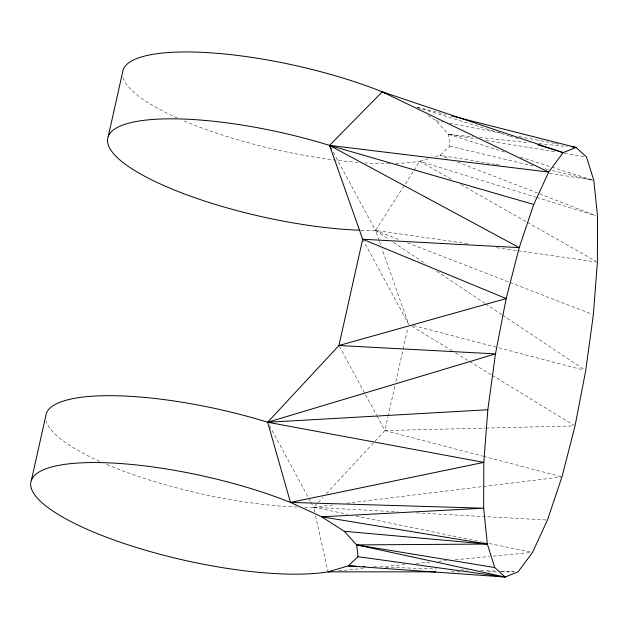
<?xml version="1.0" encoding="UTF-8"?>
<svg xmlns="http://www.w3.org/2000/svg" width="629" height="629" viewBox="0 0 629 629"><rect width="100%" height="100%" fill="white"/><g stroke="black" fill="none" stroke-linecap="round" stroke-linejoin="round"><path stroke-width="0.47" stroke-dasharray="3.15 2.36" d="M326.294 493.663L384.924 430.55L387.92 417.153M388.132 416.194L394.981 385.561M395.838 381.732L402.898 350.133M403.11 349.181L407.82 328.118M379.098 240.553L375.521 230.434L413.465 171.143M413.992 170.325L419.787 161.268L428.066 158.83M304.688 507.257A167.864 43.165 12.6 0 0 313.643 507.289L317.637 502.98M318.305 502.264L322.968 497.248M427.987 115.532L436.054 120.713L448.446 134.323L449.798 146.125L440.025 155.316L434.505 156.935M310.852 502.131L313.643 507.289L334.093 504.78M346.752 503.231L560.997 476.994M338.772 570.825L363.232 568.498M379.869 566.926L405.304 564.504M416.068 563.482L429.764 562.184M438.57 561.351L446.393 560.604M455.199 559.771L489.441 556.516M493.356 556.146L530.538 552.616M377.023 415.95L384.924 430.55L484.873 428.113M485.847 428.09L574.041 425.935M451.449 571.855L460.271 571.863M487.703 571.863L497.5 571.863M501.415 571.863L514.152 571.863M373.768 566.792L376.716 566.894M385.546 567.209L436.597 569.001M461.136 569.866L468.007 570.11M480.768 570.558L496.478 571.108M500.401 571.242L514.145 571.73M314.697 512.03L313.643 507.289L397.78 511.872M416.367 512.887L546.491 519.971M504.364 152.053L448.446 134.323L473.763 136.933M479.605 137.531L529.272 142.649M539.006 143.656L567.248 146.565M360.944 230.269A167.864 43.165 12.6 0 0 375.521 230.434L468.534 243.714M496.627 247.724L516.975 250.625M517.942 250.759L596.418 261.963M495.165 164.318L440.025 155.316L449.185 158.862M496.132 164.476L500 165.105M549.337 173.164L592.864 180.271L549.95 169.979M448.446 134.323L476.436 138.915M486.091 140.495L556.563 152.045M564.284 153.311L584.553 156.637M436.054 120.713L442.808 122.002M449.57 123.292L500.723 133.073M519.067 136.579L554.778 143.412M555.745 143.593L558.638 144.151M313.643 507.289L347.232 514.215M355.872 516L480.658 541.734M481.617 541.931L484.495 542.528M489.299 543.519L530.569 552.034M449.798 146.125L533.738 166.119M545.186 168.839L548.999 169.751M417.279 107.182L445.796 114.423M413.41 325.523L583.83 370.111M384.924 430.55L482.443 456.064M483.386 456.316L561.029 476.625M395.877 163.446A167.864 43.165 12.6 0 0 419.787 161.268L535.798 197.176M536.734 197.467L595.679 215.716M417.216 107.378L508.877 135.801M509.812 136.092L518.233 138.702M520.207 157.077L550.965 166.834M551.892 167.125L591.968 179.839M457.425 162.054L595.718 215.582M333.26 152.265L375.521 230.434L399.321 239.641M407.561 242.833L509.152 282.146M510.064 282.507L592.439 314.382M419.787 161.268L451.378 179.202M460.774 184.533L526.52 221.864M527.369 222.352L595.679 261.129M412.019 326.333L452.141 350.84M455.482 352.885L468.857 361.054M469.698 361.565L491.43 374.845M492.263 375.356L574.183 425.401M375.521 230.434L388.557 239.13M393.447 242.385L426.037 264.117M436.628 271.185L484.7 303.241M485.509 303.783L501.808 314.649M502.626 315.192L584.097 369.522M362.689 239.248L408.677 324.289L382.023 248.84M339.401 346.375L376.559 415.093M269.519 425.684L308.532 497.838M308.996 498.695L310.388 501.274M379.421 241.473L380.726 245.161M315.538 515.827L327.803 570.896M389.603 163.579A167.864 43.165 12.6 0 1 365.158 162.895M358.129 162.408A167.864 43.165 12.6 0 1 182.064 120.1M177.394 118.048A167.864 43.165 12.6 0 1 122.734 76.431M297.14 507.053A167.864 43.165 12.6 0 1 105.24 463.817M99.641 461.356A167.864 43.165 12.6 0 1 46.145 421.092"/><path stroke-width="0.94" d="M571.187 146.549L576.015 147.469L563.128 152.627L548.7 172.063L533.73 204.464L519.224 247.614L506.172 298.578L495.471 353.883L487.837 409.754L483.803 462.386L483.646 508.201L487.365 544.061L494.709 567.539L505.181 577.021L518.068 571.863L532.496 552.427L547.466 520.026L561.972 476.876L575.024 425.912L585.725 370.607L593.351 314.736L597.385 262.104L597.55 216.29L593.831 180.429L586.487 156.951L576.015 147.469L451.496 115.87M31.45 480.006L46.397 413.143A167.864 43.165 12.6 0 1 267.655 422.248L487.837 409.754M108.282 136.289L123.229 69.426A167.864 43.165 12.6 0 1 382.243 91.826L563.128 152.627L537.874 144.796M359.985 230.238A167.864 43.165 12.6 0 1 108.361 145.268A167.864 43.165 12.6 0 1 329.541 145.393L382.243 91.826L385.813 93.477M358.019 556.704L356.667 544.903L487.365 544.061L321.702 516.802L344.275 531.293L356.667 544.903L505.181 577.021L358.019 556.704L348.246 565.896L328.008 571.847A167.864 43.165 12.6 0 1 99.005 534.304A167.864 43.165 12.6 0 1 61.461 464.87A167.864 43.165 12.6 0 1 290.464 502.414L483.646 508.201L321.702 516.802L290.464 502.414L267.655 422.248L338.937 345.518L362.689 239.248L329.541 145.393L548.7 172.063L382.243 91.826M290.464 502.414L483.803 462.386L267.655 422.248L495.471 353.883L338.937 345.518L506.172 298.578L362.689 239.248L519.224 247.614L329.541 145.393L331.397 148.829M331.923 571.478L328.008 571.847L435.779 571.855M356.1 566.171L348.246 565.896L505.181 577.021M362.972 566.414L364.938 566.485M344.275 531.293L487.365 544.061M573.09 147.17L576.015 147.469M356.667 544.903L494.709 567.539M329.541 145.393L533.73 204.464"/></g></svg>
